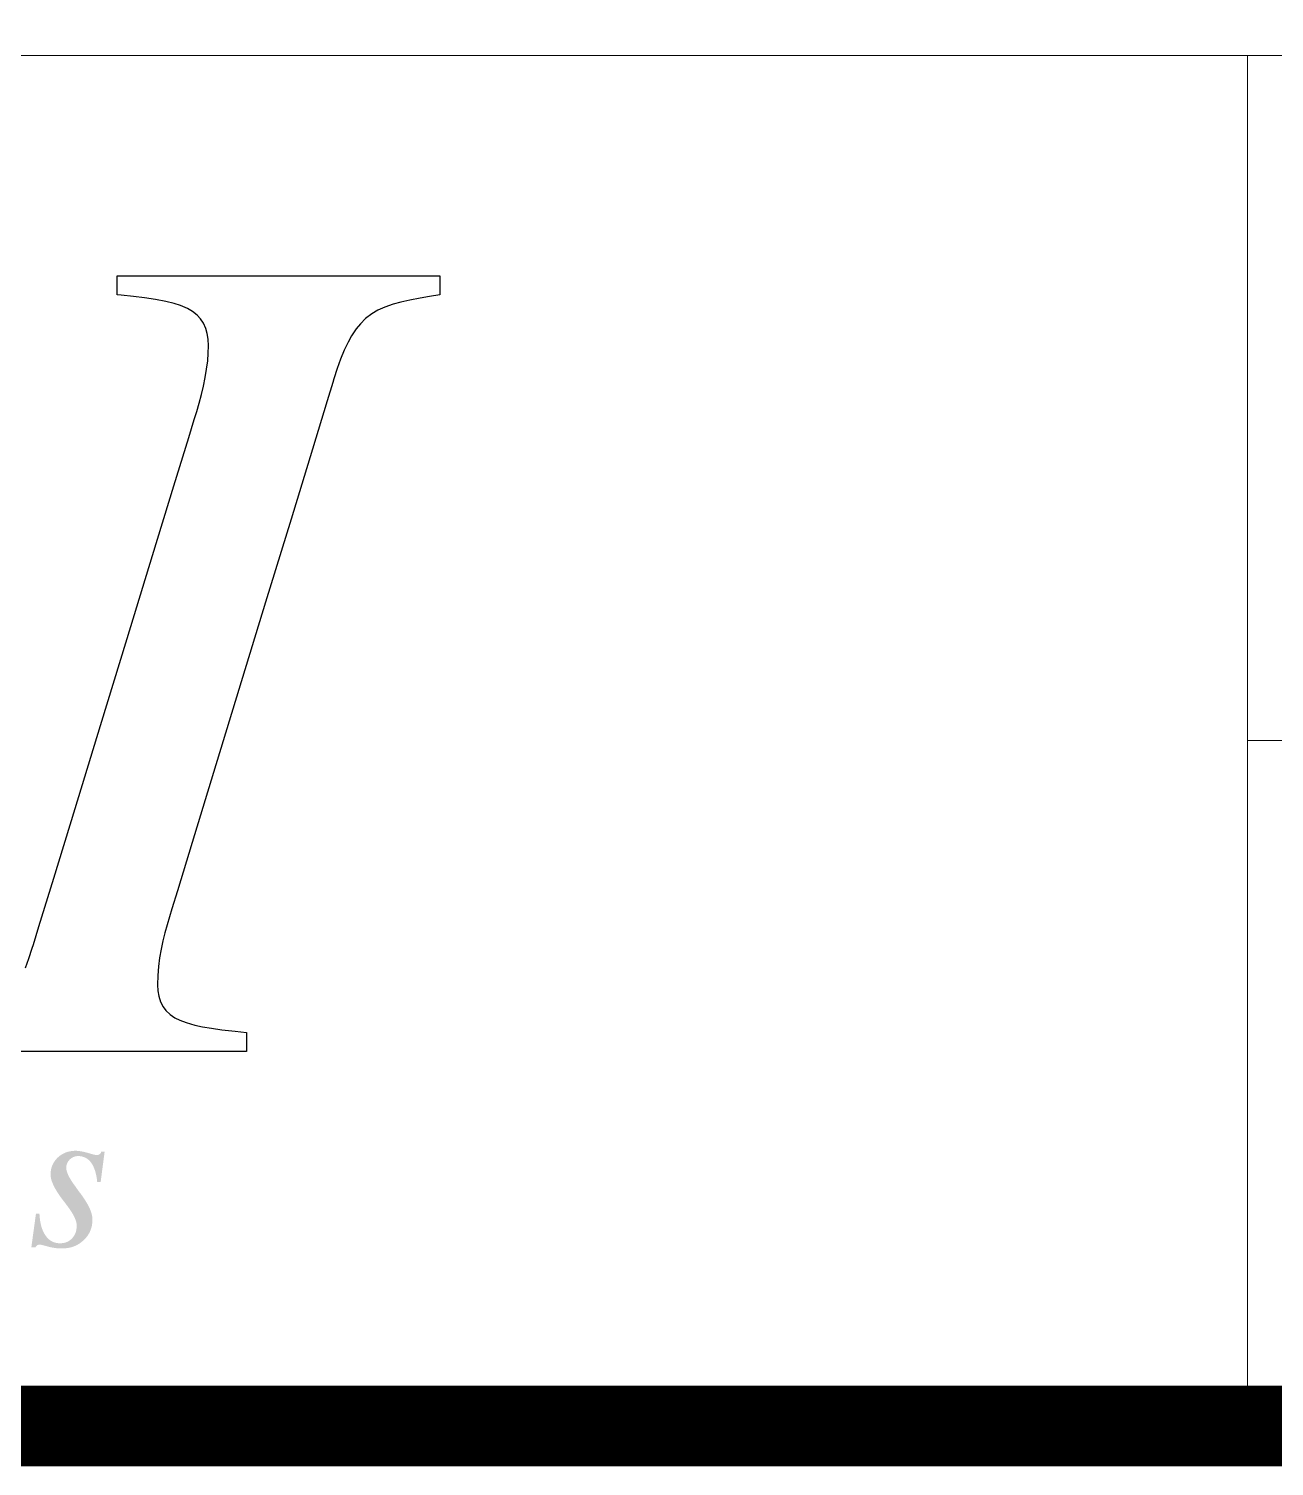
# Model space of a CAD drawing. Header units: millimetres. Extents: x 7456 to 7998, y -452 to -67.
# Drawn here: x 7748.48 to 7776.27, y -451.65 to -419.56 of the extents above; entities that cross this region are included whole.
import ezdxf

# ---------------------------------------------------------------- set-up
doc = ezdxf.new("R2010")
doc.units = ezdxf.units.MM
doc.header["$LTSCALE"] = 10
doc.layers.get('0').update_dxf_attribs({"linetype": 'CONTINUOUS'})
doc.layers.add('str', color=7, linetype='CONTINUOUS', lineweight=25)
doc.layers.add('txt', color=3, linetype='CONTINUOUS', lineweight=9)

# ---------------------------------------------------------------- blocks, each defined once
blk = doc.blocks.new('PMI-Logo-3')
h = blk.add_hatch(color=4)
edge = h.paths.add_edge_path()
edge.add_spline(control_points=[(59.121, -10.316), (58.997, -10.153), (58.935, -10.028), (58.935, -9.876), (58.958, -9.823), (59.004, -9.774)], knot_values=[0, 0, 0, 0, 0.596899, 0.596899, 1, 1, 1, 1], degree=3, periodic=0)
edge.add_spline(control_points=[(59.004, -9.774), (59.049, -9.732), (59.103, -9.708), (59.166, -9.706)], knot_values=[0, 0, 0, 0, 1, 1, 1, 1], degree=3, periodic=0)
edge.add_spline(control_points=[(59.166, -9.706), (59.276, -9.708), (59.363, -9.751), (59.425, -9.835)], knot_values=[0, 0, 0, 0, 1, 1, 1, 1], degree=3, periodic=0)
edge.add_spline(control_points=[(59.425, -9.835), (59.49, -9.922), (59.531, -10.051), (59.548, -10.223)], knot_values=[0, 0, 0, 0, 1, 1, 1, 1], degree=3, periodic=0)
edge.add_spline(control_points=[(59.548, -10.223), (59.57, -10.223), (59.593, -10.223), (59.615, -10.223)], knot_values=[0, 0, 0, 0, 1, 1, 1, 1], degree=3, periodic=0)
edge.add_spline(control_points=[(59.615, -10.223), (59.642, -10.021), (59.668, -9.819), (59.695, -9.617)], knot_values=[0, 0, 0, 0, 1, 1, 1, 1], degree=3, periodic=0)
edge.add_spline(control_points=[(59.695, -9.617), (59.672, -9.617), (59.649, -9.617), (59.626, -9.617)], knot_values=[0, 0, 0, 0, 1, 1, 1, 1], degree=3, periodic=0)
edge.add_spline(control_points=[(59.626, -9.617), (59.626, -9.639), (59.615, -9.654), (59.597, -9.667)], knot_values=[0, 0, 0, 0, 1, 1, 1, 1], degree=3, periodic=0)
edge.add_spline(control_points=[(59.597, -9.667), (59.581, -9.682), (59.558, -9.688), (59.535, -9.686)], knot_values=[0, 0, 0, 0, 1, 1, 1, 1], degree=3, periodic=0)
edge.add_spline(control_points=[(59.535, -9.686), (59.516, -9.688), (59.459, -9.675), (59.369, -9.646)], knot_values=[0, 0, 0, 0, 1, 1, 1, 1], degree=3, periodic=0)
edge.add_spline(control_points=[(59.369, -9.646), (59.278, -9.62), (59.194, -9.604), (59.116, -9.602)], knot_values=[0, 0, 0, 0, 1, 1, 1, 1], degree=3, periodic=0)
edge.add_spline(control_points=[(59.116, -9.602), (58.976, -9.604), (58.859, -9.649), (58.764, -9.738)], knot_values=[0, 0, 0, 0, 1, 1, 1, 1], degree=3, periodic=0)
edge.add_spline(control_points=[(58.764, -9.738), (58.672, -9.828), (58.624, -9.939), (58.624, -10.202), (58.711, -10.377), (58.879, -10.592)], knot_values=[0, 0, 0, 0, 0.506726, 0.506726, 1, 1, 1, 1], degree=3, periodic=0)
edge.add_spline(control_points=[(58.879, -10.592), (58.901, -10.618), (58.914, -10.638), (58.922, -10.649)], knot_values=[0, 0, 0, 0, 1, 1, 1, 1], degree=3, periodic=0)
edge.add_spline(control_points=[(58.922, -10.649), (58.93, -10.662), (58.943, -10.677), (58.956, -10.694)], knot_values=[0, 0, 0, 0, 1, 1, 1, 1], degree=3, periodic=0)
edge.add_spline(control_points=[(58.956, -10.694), (59.082, -10.862), (59.142, -10.989), (59.142, -11.189), (59.112, -11.272), (59.049, -11.337)], knot_values=[0, 0, 0, 0, 0.455621, 0.455621, 1, 1, 1, 1], degree=3, periodic=0)
edge.add_spline(control_points=[(59.049, -11.337), (58.989, -11.402), (58.909, -11.434), (58.812, -11.433)], knot_values=[0, 0, 0, 0, 1, 1, 1, 1], degree=3, periodic=0)
edge.add_spline(control_points=[(58.812, -11.433), (58.691, -11.434), (58.597, -11.384), (58.525, -11.281)], knot_values=[0, 0, 0, 0, 1, 1, 1, 1], degree=3, periodic=0)
edge.add_spline(control_points=[(58.525, -11.281), (58.454, -11.182), (58.413, -11.038), (58.404, -10.849)], knot_values=[0, 0, 0, 0, 1, 1, 1, 1], degree=3, periodic=0)
edge.add_spline(control_points=[(58.404, -10.849), (58.381, -10.848), (58.358, -10.847), (58.335, -10.846)], knot_values=[0, 0, 0, 0, 1, 1, 1, 1], degree=3, periodic=0)
edge.add_spline(control_points=[(58.335, -10.846), (58.305, -11.068), (58.274, -11.29), (58.244, -11.512)], knot_values=[0, 0, 0, 0, 1, 1, 1, 1], degree=3, periodic=0)
edge.add_spline(control_points=[(58.244, -11.512), (58.272, -11.512), (58.299, -11.512), (58.327, -11.512)], knot_values=[0, 0, 0, 0, 1, 1, 1, 1], degree=3, periodic=0)
edge.add_spline(control_points=[(58.327, -11.512), (58.335, -11.495), (58.345, -11.482), (58.358, -11.473)], knot_values=[0, 0, 0, 0, 1, 1, 1, 1], degree=3, periodic=0)
edge.add_spline(control_points=[(58.358, -11.473), (58.374, -11.465), (58.391, -11.46), (58.415, -11.459)], knot_values=[0, 0, 0, 0, 1, 1, 1, 1], degree=3, periodic=0)
edge.add_spline(control_points=[(58.415, -11.459), (58.428, -11.46), (58.482, -11.473), (58.574, -11.499)], knot_values=[0, 0, 0, 0, 1, 1, 1, 1], degree=3, periodic=0)
edge.add_spline(control_points=[(58.574, -11.499), (58.67, -11.525), (58.76, -11.536), (59.02, -11.536), (59.164, -11.485), (59.28, -11.371)], knot_values=[0, 0, 0, 0, 0.331818, 0.331818, 1, 1, 1, 1], degree=3, periodic=0)
edge.add_spline(control_points=[(59.28, -11.371), (59.397, -11.264), (59.454, -11.126), (59.454, -10.833), (59.376, -10.662), (59.22, -10.452)], knot_values=[0, 0, 0, 0, 0.562249, 0.562249, 1, 1, 1, 1], degree=3, periodic=0)
edge.add_spline(control_points=[(59.22, -10.452), (59.189, -10.413), (59.168, -10.384), (59.153, -10.36)], knot_values=[0, 0, 0, 0, 1, 1, 1, 1], degree=3, periodic=0)
edge.add_spline(control_points=[(59.153, -10.36), (59.145, -10.351), (59.134, -10.338), (59.121, -10.316)], knot_values=[0, 0, 0, 0, 1, 1, 1, 1], degree=3, periodic=0)
blk.add_polyline3d([(58.131, -5.979, 0), (58.196, -5.798, 0), (58.263, -5.592, 0), (58.285, -5.519, 0), (58.395, -5.162, 0), (58.687, -4.207, 0), (59.11, -2.824, 0), (59.612, -1.185, 0), (60.141, 0.54, 0), (60.642, 2.179, 0), (61.066, 3.562, 0), (61.358, 4.517, 0), (61.467, 4.874, 0), (61.518, 5.034, 0), (61.566, 5.199, 0), (61.61, 5.367, 0), (61.65, 5.536, 0), (61.684, 5.705, 0), (61.713, 5.871, 0), (61.734, 6.032, 0), (61.747, 6.186, 0), (61.752, 6.332, 0), (61.745, 6.464, 0), (61.727, 6.576, 0), (61.7, 6.672, 0), (61.651, 6.779, 0), (61.593, 6.866, 0), (61.527, 6.936, 0), (61.432, 7.011, 0), (61.333, 7.069, 0), (61.199, 7.128, 0), (61.068, 7.171, 0), (60.903, 7.212, 0), (60.703, 7.25, 0), (60.481, 7.282, 0), (60.263, 7.308, 0), (60.024, 7.334, 0), (59.941, 7.343, 0), (59.941, 7.356, 0), (59.941, 7.391, 0), (59.941, 7.441, 0), (59.941, 7.5, 0), (59.941, 7.563, 0), (59.941, 7.622, 0), (59.941, 7.672, 0), (59.941, 7.707, 0), (59.941, 7.719, 0), (60.16, 7.719, 0), (60.748, 7.719, 0), (61.598, 7.719, 0), (62.606, 7.719, 0), (63.666, 7.719, 0), (64.674, 7.719, 0), (65.524, 7.719, 0), (66.111, 7.719, 0), (66.33, 7.719, 0), (66.33, 7.707, 0), (66.33, 7.672, 0), (66.33, 7.622, 0), (66.33, 7.563, 0), (66.33, 7.5, 0), (66.33, 7.441, 0), (66.33, 7.391, 0), (66.33, 7.356, 0), (66.33, 7.343, 0), (66.124, 7.309, 0), (65.943, 7.278, 0), (65.734, 7.238, 0), (65.558, 7.198, 0), (65.408, 7.158, 0), (65.239, 7.099, 0), (65.1, 7.035, 0), (64.985, 6.967, 0), (64.858, 6.87, 0), (64.757, 6.769, 0), (64.674, 6.667, 0), (64.584, 6.532, 0), (64.513, 6.406, 0), (64.438, 6.249, 0), (64.365, 6.069, 0), (64.299, 5.886, 0), (64.231, 5.678, 0), (64.209, 5.603, 0), (64.1, 5.246, 0), (63.808, 4.289, 0), (63.384, 2.903, 0), (62.882, 1.259, 0), (62.354, -0.47, 0), (61.852, -2.113, 0), (61.429, -3.499, 0), (61.137, -4.457, 0), (61.027, -4.814, 0), (60.977, -4.971, 0), (60.929, -5.128, 0), (60.885, -5.287, 0), (60.845, -5.449, 0), (60.811, -5.614, 0), (60.783, -5.782, 0), (60.762, -5.955, 0), (60.748, -6.134, 0), (60.744, -6.318, 0), (60.75, -6.439, 0), (60.767, -6.542, 0), (60.803, -6.657, 0), (60.851, -6.75, 0), (60.908, -6.826, 0), (60.994, -6.907, 0), (61.087, -6.969, 0), (61.182, -7.017, 0), (61.31, -7.066, 0), (61.477, -7.114, 0), (61.63, -7.146, 0), (61.812, -7.177, 0), (62.014, -7.205, 0), (62.28, -7.236, 0), (62.502, -7.26, 0), (62.502, -7.273, 0), (62.502, -7.307, 0), (62.502, -7.357, 0), (62.502, -7.416, 0), (62.502, -7.479, 0), (62.502, -7.538, 0), (62.502, -7.588, 0), (62.502, -7.623, 0), (62.502, -7.635, 0), (62.285, -7.635, 0), (61.705, -7.635, 0), (60.866, -7.635, 0), (59.87, -7.635, 0), (58.823, -7.635, 0), (57.827, -7.635, 0)])

msp = doc.modelspace()

# ---------------------------------------------------------------- linework, layer by layer
at = {"layer": 'str', "const_width": 1.7994}
msp.add_lwpolyline([(7456.415, -450.7468), (7997.5735, -450.7468), (7997.5735, -68.0704), (7456.415, -68.0704)], close=True, dxfattribs=at)
msp.add_lwpolyline([(7456.415, -450.7468), (7997.5735, -450.7468), (7997.5735, -68.0704), (7456.415, -68.0704)], close=True, dxfattribs=at)
at = {"layer": 'txt'}
for p, q in [((7997.5735, -420.1586), (7661.4934, -420.1586)), ((7997.5735, -420.1586), (7661.4934, -420.1586)), ((7775.6718, -450.7468), (7775.6718, -420.1586)), ((7775.6718, -450.7468), (7775.6718, -420.1586)), ((7997.5735, -435.4526), (7775.671, -435.4526)), ((7997.5735, -435.4526), (7775.671, -435.4526))]:
    msp.add_line(p, q, dxfattribs=at)

# ---------------------------------------------------------------- block references
at = {"layer": 'str', "xscale": 1.127413533005156, "yscale": 1.127413533005156, "zscale": 1.127413533005156}
msp.add_blockref('PMI-Logo-3', (7682.8687, -433.78), dxfattribs=at)
msp.add_blockref('PMI-Logo-3', (7682.8687, -433.78), dxfattribs=at)

doc.saveas('drawing.dxf')
